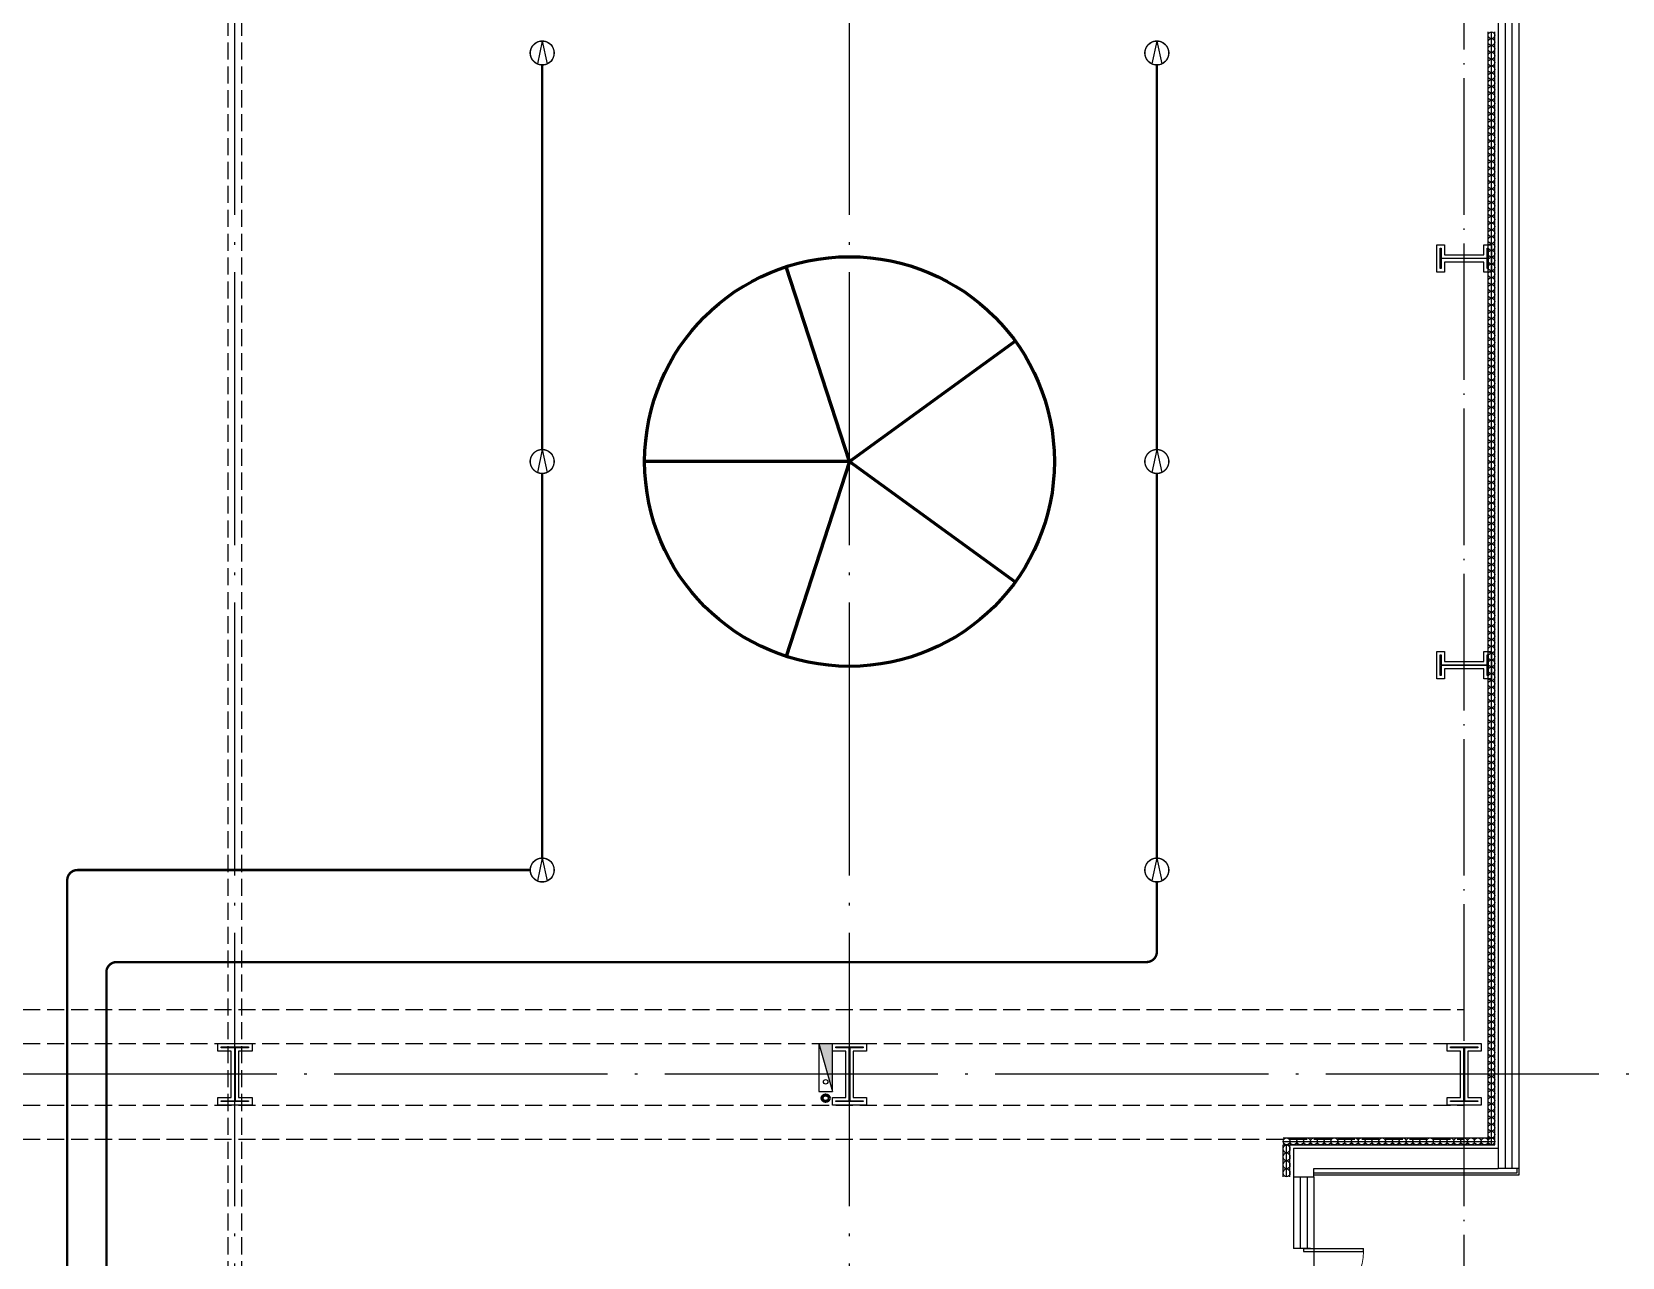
# Model space of a CAD drawing. Extents: x -1396510 to 1250330, y -1892470 to 1623980.
# Drawn here: x 180951 to 204240, y -1344603 to -1326655 of the extents above; entities that cross this region are included whole.
import ezdxf
from ezdxf.enums import TextEntityAlignment as Align

# ---------------------------------------------------------------- set-up
doc = ezdxf.new("R2010")
doc.units = 0
doc.header["$LTSCALE"] = 1000
doc.header["$MEASUREMENT"] = 0
doc.linetypes.add('DASH', pattern=[0.35, 0.25, -0.1])
doc.linetypes.add('DOTE', pattern=[2.42, 2, -0.2, 0.02, -0.2])
doc.layers.get('Defpoints').update_dxf_attribs({"color": 210})
for name, color, linetype in [('10平面$0$WINDOW', 4, 'Continuous'), ('A-AXIS-DOTE', 14, 'DOTE'), ('A-CURTAIN', 134, 'Continuous'), ('A-HATCH-2', 251, 'Continuous'), ('A-HRAIL', 173, 'Continuous'), ('A-LIN-V', 9, 'Continuous'), ('A-WINDOW', 140, 'Continuous'), ('AS-COLN', 6, 'Continuous'), ('AS-WALL', 40, 'Continuous'), ('CURTWALL', 4, 'Continuous'), ('EQUIP-照明', 3, 'Continuous'), ('SB_ZF消火栓', 10, 'Continuous'), ('SB_ZF消火栓M', 10, 'Continuous'), ('WINDOW', 4, 'Continuous'), ('WIRE-照明', 1, 'Continuous')]:
    doc.layers.add(name, color=color, linetype=linetype)
doc.layers.add('A-云线2', color=3, linetype='Continuous', plot=False)
doc.layers.add('LG-ZF消防', color=1, linetype='Continuous', lineweight=60)
doc.styles.add('_TEL_DIM', font='SIMPLEX', dxfattribs={"width": 0.8, "height": 3.5, "bigfont": 'HZTXT'})

# ---------------------------------------------------------------- blocks, each defined once
blk = doc.blocks.new('4324324')
at = {"layer": 'A-HATCH-2', "color": 8, "linetype": 'DASH'}
for p, q in [((-313054, 567820), (-128854, 567820)), ((-313054, 567320), (-128854, 567320)), ((-313054, 566420), (-128854, 566420)), ((-313054, 565920), (-128854, 565920))]:
    blk.add_line(p, q, dxfattribs=at)
blk = doc.blocks.new('w4324324')
at = {"layer": 'A-HATCH-2', "color": 0, "lineweight": 60}
for q in [(-1694760, 686605), (-1697614, 684532), (-1691907, 684532), (-1696524, 681178), (-1692997, 681178)]:
    blk.add_line((-1694760, 683605), q, dxfattribs=at)
blk.add_circle((-1694760, 683605), 3000, dxfattribs=at)
blk = doc.blocks.new('342343')
at = {"layer": 'A-LIN-V', "color": 8}
blk.add_blockref('w4324324', (1048660, -62444), dxfattribs=at)
blk = doc.blocks.new('w42343243')
at = {"layer": 'A-HATCH-2', "color": 8}
blk.add_lwpolyline([(-165104, 621070), (-164604, 621070), (-164604, 620958), (-164800, 620958), (-164800, 620282), (-164604, 620282), (-164604, 620170), (-165104, 620170), (-165104, 620282), (-164908, 620282), (-164908, 620958), (-165104, 620958)], close=True, dxfattribs=at)
at = {"layer": 'AS-COLN', "color": 3}
blk.add_lwpolyline([(-165054, 621020), (-164654, 621020), (-164654, 621008), (-164850, 621008), (-164850, 620232), (-164654, 620232), (-164654, 620220), (-165054, 620220), (-165054, 620232), (-164858, 620232), (-164858, 621008), (-165054, 621008)], close=True, dxfattribs=at)
blk = doc.blocks.new('nt66')
at = {"layer": 'A-HATCH-2', "color": 8}
blk.add_lwpolyline([(-195840, 766870), (-195440, 766870), (-195440, 766758), (-195586, 766758), (-195586, 766182), (-195440, 766182), (-195440, 766070), (-195840, 766070), (-195840, 766182), (-195694, 766182), (-195694, 766758), (-195840, 766758)], close=True, dxfattribs=at)
at = {"layer": 'AS-COLN'}
blk.add_lwpolyline([(-195790, 766820), (-195490, 766820), (-195490, 766808), (-195636, 766808), (-195636, 766132), (-195490, 766132), (-195490, 766120), (-195790, 766120), (-195790, 766132), (-195644, 766132), (-195644, 766808), (-195790, 766808)], close=True, dxfattribs=at)
blk = doc.blocks.new('42343')
at = {"rotation": 270}
for p in [(-895324, 383180), (-895324, 377222)]:
    blk.add_blockref('nt66', p, dxfattribs=at)
at = {"layer": 'A-WINDOW'}
for p in [(18000, -53750), (27000, -53750), (36000, -53750)]:
    blk.add_blockref('w42343243', p, dxfattribs=at)
blk = doc.blocks.new('A$C5D961328')
at = {"layer": 'SB_ZF消火栓'}
blk.add_hatch(color=256, dxfattribs=at).paths.add_polyline_path([(0, 40), (700, 40), (700, 240)])
for p, q in [((700, 240), (0, 240)), ((0, 240), (0, 40)), ((700, 240), (0, 40)), ((700, 240), (700, 40)), ((0, 40), (700, 40))]:
    blk.add_line(p, q, dxfattribs=at)
at = {"layer": 'SB_ZF消火栓', "color": 1}
blk.add_circle((140, 140), 32.5, dxfattribs=at)
blk = doc.blocks.new('we42342343234')
at = {"layer": 'LG-ZF消防'}
blk.add_circle((-138204, 566520), 50, dxfattribs=at)
at = {"layer": 'SB_ZF消火栓M', "rotation": 90}
blk.add_blockref('A$C5D961328', (-138064, 566620), dxfattribs=at)
blk = doc.blocks.new('10平面$0$$DorLib2D$00000002')
for p, q in [((-0.5, 0), (-0.5, 0.4875)), ((-0.475, 0.4875), (-0.5, 0.4875)), ((-0.475, 0), (-0.475, 0.4875)), ((0.475, 0), (0.475, 0.4875)), ((0.475, 0.4875), (0.5, 0.4875)), ((0.5, 0), (0.5, 0.4875)), ((-0.5, 0), (-0.475, 0)), ((0.5, 0), (0.475, 0))]:
    blk.add_line(p, q)
at = {"lineweight": 13}
for centre, start, end in [((-0.4875, 0), 0, 88.53072), ((0.4875, 0), 91.46928, 180)]:
    blk.add_arc(centre, 0.4875, start, end, dxfattribs=at)
blk = doc.blocks.new('99平面图例外参$0$$LinePat$圆环')
for points in [[(0, 150), (300, 150)], [(0, 0), (300, 0)], [(0, -150), (300, -150)]]:
    blk.add_lwpolyline(points)
at = {"color": 0}
blk.add_circle((150, 0), 150, dxfattribs=at)
blk = doc.blocks.new('世赫3#厂房一层0821')
at = {"layer": '10平面$0$WINDOW'}
blk.add_line((181800, -56401.5), (181800, -58201.5), dxfattribs=at)
at = {"layer": 'A-AXIS-DOTE', "color": 8, "ltscale": 2}
for p, q in [((166000, -79980), (166000, 5514)), ((175000, -79980), (175000, 5514)), ((190814.2, -53850), (-5155.8, -53850))]:
    blk.add_line(p, q, dxfattribs=at)
at = {"layer": 'A-AXIS-DOTE', "color": 8}
blk.add_line((184000, -79980), (184000, 5514), dxfattribs=at)
at = {"layer": 'A-CURTAIN'}
for points in [[(184800, -55230), (184800, -55330), (181800, -55330)], [(184770, -55230), (184770, -55300), (181800, -55300)]]:
    blk.add_lwpolyline(points, dxfattribs=at)
at = {"layer": 'AS-WALL'}
for p, q in [((181500, -54930), (184500, -54930)), ((181500, -54930), (181500, -55350)), ((184500, -54930), (184500, -55230)), ((181500, -55350), (181800, -55350)), ((181800, -55230), (184500, -55230)), ((181800, -55350), (181800, -55230))]:
    blk.add_line(p, q, dxfattribs=at)
at = {"layer": 'CURTWALL'}
for p, q in [((184500, -26380), (184500, -55230)), ((184600, -26380), (184600, -55230)), ((184700, -26380), (184700, -55230)), ((184800, -26380), (184800, -55230)), ((184800, -55230), (184500, -55230))]:
    blk.add_line(p, q, dxfattribs=at)
at = {"layer": 'Defpoints', "color": 8, "linetype": 'DASH'}
for p, q in [((165896, -36288), (165900, -68600)), ((166096, -36288), (166100, -68600))]:
    blk.add_line(p, q, dxfattribs=at)
at = {"layer": 'WINDOW'}
for p, q in [((181500, -55350), (181500, -56401.5)), ((181600, -55350), (181600, -56401.5)), ((181700, -55350), (181700, -56401.5)), ((181800, -55350), (181800, -56401.5)), ((181750, -56401.5), (181500, -56401.5))]:
    blk.add_line(p, q, dxfattribs=at)
at = {"layer": '10平面$0$WINDOW', "xscale": -1800, "yscale": 1800, "zscale": 300, "rotation": 270.0000000014825}
blk.add_blockref('10平面$0$$DorLib2D$00000002', (181650, -57301.5), dxfattribs=at)
at = {"layer": 'A-HRAIL', "yscale": 0.3333333333111111, "zscale": 0.3333333333111111, "rotation": 90}
for p, xscale in [((184400, -38681.3), 0.3333686689155855), ((184400, -38781.3), 0.3333686689155855), ((184400, -38881.3), 0.3333686689155855), ((184400, -38981.3), 0.3333686689155855), ((184400, -39081.3), 0.3333686689155855), ((184400, -39181.3), 0.3333686689155855), ((184400, -39281.3), 0.3333686689155855), ((184400, -39381.4), 0.3333686689155855), ((184400, -39481.4), 0.3333686689155855), ((184400, -39581.4), 0.3333686689155855), ((184400, -39681.4), 0.3333686689155855), ((184400, -39781.4), 0.3333686689155855), ((184400, -39881.4), 0.3333686689155855), ((184400, -39981.4), 0.3333686689155855), ((184400, -40081.4), 0.3333686689155855), ((184400, -40181.4), 0.3333686689155855), ((184400, -40281.5), 0.3333686689155855), ((184400, -40381.5), 0.3333686689155855), ((184400, -40481.5), 0.3333686689155855), ((184400, -40581.5), 0.3333686689155855), ((184400, -40681.5), 0.3333686689155855), ((184400, -40781.5), 0.3333686689155855), ((184400, -40881.5), 0.3333686689155855), ((184400, -40981.5), 0.3333686689155855), ((184400, -41081.5), 0.3333686689155855), ((184400, -41181.5), 0.3333686689155855), ((184400, -41281.6), 0.3333686689155855), ((184400, -41381.6), 0.3333686689155855), ((184400, -41481.6), 0.3333686689155855), ((184400, -41581.6), 0.3333686689155855), ((184400, -41681.6), 0.3333686689155855), ((184400, -41781.6), 0.3333686689155855), ((184400, -41881.6), 0.3333686689155855), ((184400, -41981.6), 0.3333686689155855), ((184400, -42081.6), 0.3333686689155855), ((184400, -42181.7), 0.3333686689155855), ((184400, -42281.7), 0.3333686689155855), ((184400, -42381.7), 0.3333686689155855), ((184400, -42481.7), 0.3333686689155855), ((184400, -42581.7), 0.3333686689155855), ((184400, -42681.7), 0.3333686689155855), ((184400, -42781.7), 0.3333686689155855), ((184400, -42881.7), 0.3333686689155855), ((184400, -42981.7), 0.3333686689155855), ((184400, -43081.7), 0.3333686689155855), ((184400, -43181.8), 0.3333686689155855), ((184400, -43281.8), 0.3333686689155855), ((184400, -43381.8), 0.3333686689155855), ((184400, -43481.8), 0.3333686689155855), ((184400, -43581.8), 0.3333686689155855), ((184400, -43681.8), 0.3333686689155855), ((184400, -43781.8), 0.3333686689155855), ((184400, -43881.8), 0.3333686689155855), ((184400, -43981.8), 0.3333686689155855), ((184400, -44081.9), 0.3333686689155855), ((184400, -44181.9), 0.3333686689155855), ((184400, -44281.9), 0.3333686689155855), ((184400, -44381.9), 0.3333686689155855), ((184400, -44481.9), 0.3333686689155855), ((184400, -44581.9), 0.3333686689155855), ((184400, -44681.9), 0.3333686689155855), ((184400, -44781.9), 0.3333686689155855), ((184400, -44881.9), 0.3333686689155855), ((184400, -44982), 0.3333686689155855), ((184400, -45082), 0.3333686689155855), ((184400, -45182), 0.3333686689155855), ((184400, -45282), 0.3333686689155855), ((184400, -45382), 0.3333686689155855), ((184400, -45482), 0.3333686689155855), ((184400, -45582), 0.3333686689155855), ((184400, -45682), 0.3333686689155855), ((184400, -45782), 0.3333686689155855), ((184400, -45882), 0.3333686689155855), ((184400, -45982.1), 0.3333686689155855), ((184400, -46082.1), 0.3333686689155855), ((184400, -46182.1), 0.3333686689155855), ((184400, -46282.1), 0.3333686689155855), ((184400, -46382.1), 0.3333686689155855), ((184400, -46482.1), 0.3333686689155855), ((184400, -46582.1), 0.3333686689155855), ((184400, -46682.1), 0.3333686689155855), ((184400, -46782.1), 0.3333686689155855), ((184400, -46882.2), 0.3333686689155855), ((184400, -46982.2), 0.3333686689155855), ((184400, -47082.2), 0.3333686689155855), ((184400, -47182.2), 0.3333686689155855), ((184400, -47282.2), 0.3333686689155855), ((184400, -47382.2), 0.3333686689155855), ((184400, -47482.2), 0.3333686689155855), ((184400, -47582.2), 0.3333686689155855), ((184400, -47682.2), 0.3333686689155855), ((184400, -47782.2), 0.3333686689155855), ((184400, -47882.3), 0.3333686689155855), ((184400, -47982.3), 0.3333686689155855), ((184400, -48082.3), 0.3333686689155855), ((184400, -48182.3), 0.3333686689155855), ((184400, -48282.3), 0.3333686689155855), ((184400, -48382.3), 0.3333686689155855), ((184400, -48482.3), 0.3333686689155855), ((184400, -48582.3), 0.3333686689155855), ((184400, -48682.3), 0.3333686689155855), ((184400, -48782.4), 0.3333686689155855), ((184400, -48882.4), 0.3333686689155855), ((184400, -48982.4), 0.3333686689155855), ((184400, -49082.4), 0.3333686689155855), ((184400, -49182.4), 0.3333686689155855), ((184400, -49282.4), 0.3333686689155855), ((184400, -49382.4), 0.3333686689155855), ((184400, -49482.4), 0.3333686689155855), ((184400, -49582.4), 0.3333686689155855), ((184400, -49682.4), 0.3333686689155855), ((184400, -49782.5), 0.3333686689155855), ((184400, -49882.5), 0.3333686689155855), ((184400, -49982.5), 0.3333686689155855), ((184400, -50082.5), 0.3333686689155855), ((184400, -50182.5), 0.3333686689155855), ((184400, -50282.5), 0.3333686689155855), ((184400, -50382.5), 0.3333686689155855), ((184400, -50482.5), 0.3333686689155855), ((184400, -50582.5), 0.3333686689155855), ((184400, -50682.6), 0.3333686689155855), ((184400, -50782.6), 0.3333686689155855), ((184400, -50882.6), 0.3333686689155855), ((184400, -50982.6), 0.3333686689155855), ((184400, -51082.6), 0.3333686689155855), ((184400, -51182.6), 0.3333686689155855), ((184400, -51282.6), 0.3333686689155855), ((184400, -51382.6), 0.3333686689155855), ((184400, -51482.6), 0.3333686689155855), ((184400, -51582.7), 0.3333686689155855), ((184400, -51682.7), 0.3333686689155855), ((184400, -51782.7), 0.3333686689155855), ((184400, -51882.7), 0.3333686689155855), ((184400, -51982.7), 0.3333686689155855), ((184400, -52082.7), 0.3333686689155855), ((184400, -52182.7), 0.3333686689155855), ((184400, -52282.7), 0.3333686689155855), ((184400, -52382.7), 0.3333686689155855), ((184400, -52482.7), 0.3333686689155855), ((184400, -52582.8), 0.3333686689155855), ((184400, -52682.8), 0.3333686689155855), ((184400, -52782.8), 0.3333686689155855), ((184400, -52882.8), 0.3333686689155855), ((184400, -52982.8), 0.3333686689155855), ((184400, -53082.8), 0.3333686689155855), ((184400, -53182.8), 0.3333686689155855), ((184400, -53282.8), 0.3333686689155855), ((184400, -53382.8), 0.3333686689155855), ((184400, -53482.9), 0.3333686689155855), ((184400, -53582.9), 0.3333686689155855), ((184400, -53682.9), 0.3333686689155855), ((184400, -53782.9), 0.3333686689155855), ((184400, -53882.9), 0.3333686689155855), ((184400, -53982.9), 0.3333686689155855), ((184400, -54082.9), 0.3333686689155855), ((184400, -54182.9), 0.3333686689155855), ((184400, -54282.9), 0.3333686689155855), ((184400, -54382.9), 0.3333686689155855), ((184400, -54483), 0.3333686689155855), ((184400, -54583), 0.3333686689155855), ((184400, -54683), 0.3333686689155855), ((184400, -54783), 0.3333686689155855), ((181400, -55000.5), 0.3916666671966327), ((184400, -54883), 0.3333686689155855), ((181400, -55118), 0.3916666671966327), ((181400, -55235.5), 0.3916666671966327), ((181400, -55353), 0.3916666671966327)]:
    blk.add_blockref('99平面图例外参$0$$LinePat$圆环', p, dxfattribs=dict(at, xscale=xscale))
at = {"layer": 'A-HRAIL', "xscale": 0.3333333327656239, "yscale": 0.3333333333111111, "zscale": 0.3333333333111111}
for p in [(181350, -54833), (181450, -54833), (181550, -54833), (181650, -54833), (181750, -54833), (181850, -54833), (181950, -54833), (182050, -54833), (182150, -54833), (182250, -54833), (182350, -54833), (182450, -54833), (182550, -54833), (182650, -54833), (182750, -54833), (182850, -54833), (182950, -54833), (183050, -54833), (183150, -54833), (183250, -54833), (183350, -54833), (183450, -54833), (183550, -54833), (183650, -54833), (183750, -54833), (183850, -54833), (183950, -54833), (184050, -54833), (184150, -54833), (184250, -54833), (184350, -54833)]:
    blk.add_blockref('99平面图例外参$0$$LinePat$圆环', p, dxfattribs=at)
at = {"layer": 'A-LIN-V', "color": 8, "rotation": 90}
blk.add_blockref('342343', (796160.7, 601225), dxfattribs=at)
at = {"layer": 'A-WINDOW'}
for name in ['42343', '4324324']:
    blk.add_blockref(name, (312854.2, -620720), dxfattribs=at)
at = {"layer": 'SB_ZF消火栓'}
blk.add_blockref('we42342343234', (312854.2, -620720), dxfattribs=at)
blk = doc.blocks.new('$equip$00002832')
for q in [(-0.203, -0.457), (0.203, -0.457)]:
    blk.add_line((0, 0.5), q)
at = {"const_width": 0.0571}
blk.add_lwpolyline([(0.5, 0, 1), (-0.5, 0, 1), (0.5, 0, -0.625089)], format="xyb", dxfattribs=at)
blk.add_circle((0, 0), 0.5)
for p in [(-0.5, 0), (0, 0.5), (0.5, 0), (0, -0.5)]:
    blk.add_point(p)
at = {"color": 7, "style": '_TEL_DIM', "flags": 1}
for tag in ['A', 'REMARK']:
    blk.add_attdef(tag, text='', height=0.00002, dxfattribs=at).set_placement((0, 0), align=Align.MIDDLE_CENTER)

msp = doc.modelspace()

# ---------------------------------------------------------------- linework, layer by layer
at = {"layer": 'WIRE-照明', "linetype": 'Continuous', "const_width": 35}
for points in [[(188425.8, -1332774), (188425.8, -1327140.6)], [(197425.8, -1332774), (197425.8, -1327140.6)], [(188425.8, -1338757.3), (188425.8, -1333124)], [(197425.8, -1338757.3), (197425.8, -1333124)], [(181470.2, -1357881.2), (181470.2, -1339082.3)], [(181620.2, -1338932.3), (188250.8, -1338932.3)], [(197425.8, -1339107.3), (197425.8, -1340130.2)], [(182193.2, -1340280.2), (197275.8, -1340280.2)], [(182043.2, -1357881.2), (182043.2, -1340430.2)]]:
    msp.add_lwpolyline(points, dxfattribs=at)
for points in [[(181620.2, -1338932.3, 0.4142136), (181470.2, -1339082.3)], [(182193.2, -1340280.2, 0.4142136), (182043.2, -1340430.2)], [(197275.8, -1340280.2, 0.4142136), (197425.8, -1340130.2)]]:
    msp.add_lwpolyline(points, format="xyb", dxfattribs=at)

# ---------------------------------------------------------------- block references
at = {"layer": 'A-云线2'}
msp.add_blockref('世赫3#厂房一层0821', (17925.8, -1288074), dxfattribs=at)
at = {"layer": 'EQUIP-照明', "xscale": 350, "yscale": 350, "zscale": 350}
for p in [(188425.8, -1326965.6), (197425.8, -1326965.6), (188425.8, -1332949), (197425.8, -1332949), (188425.8, -1338932.3), (197425.8, -1338932.3)]:
    msp.add_blockref('$equip$00002832', p, dxfattribs=at)

doc.saveas('drawing.dxf')
